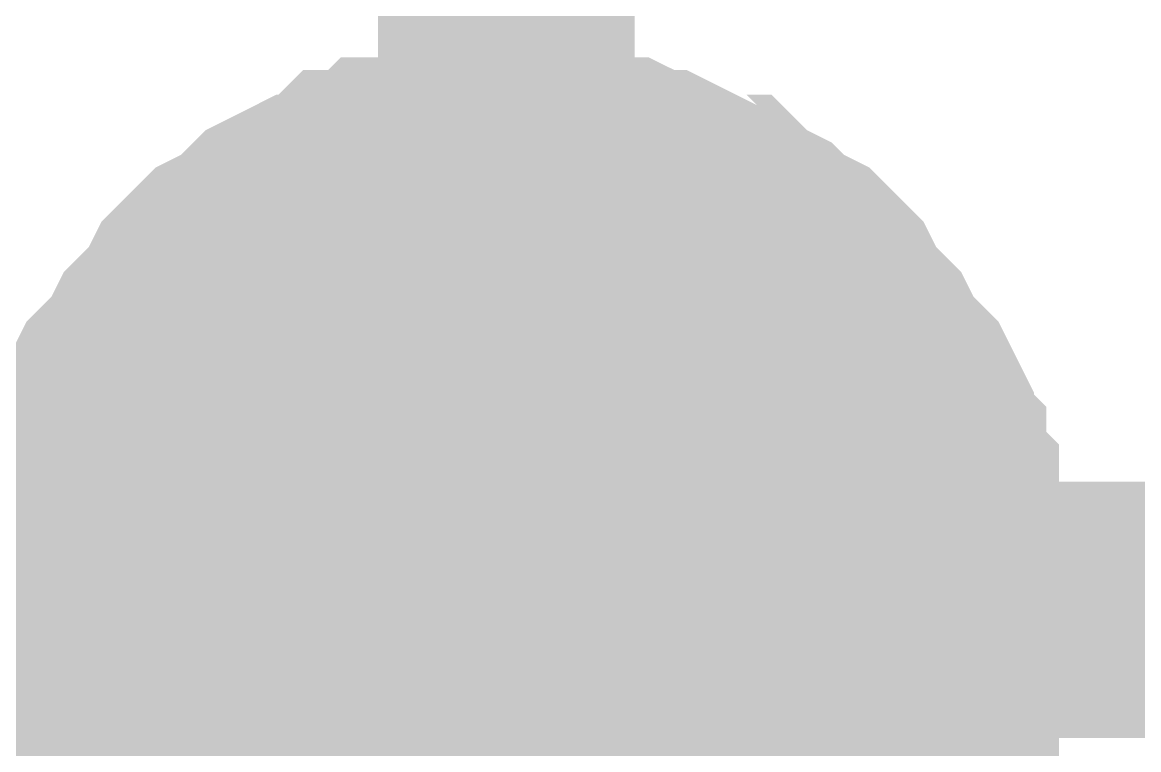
# Model space of a CAD drawing. Header units: inches. Extents: x 0 to 31.5, y 0 to 22.3.
# Drawn here: x 10.4789 to 10.5302, y 12.9933 to 13.0268 of the extents above; entities that cross this region are included whole.
import ezdxf

# ---------------------------------------------------------------- set-up
doc = ezdxf.new("R2010")
doc.units = ezdxf.units.IN
doc.header["$MEASUREMENT"] = 0
doc.layers.add('Sheet', color=255, linetype='Continuous')

msp = doc.modelspace()

# ---------------------------------------------------------------- linework, layer by layer
at = {"layer": 'Sheet'}
for points in [[(10.501148, 13.099642, 0.0118, 0.0118, 0), (10.501148, 12.999719, 0.0118, 0.0118, 0)], [(10.481627, 12.999719, 0.0118, 0.0118, 0), (10.481627, 13.000868, 0.0118, 0.0118, 0), (10.481627, 13.002016, 0.0118, 0.0118, 0), (10.481627, 13.002591, 0.0118, 0.0118, 0), (10.482201, 13.003739, 0.0118, 0.0118, 0), (10.482201, 13.004888, 0.0118, 0.0118, 0), (10.482776, 13.005462, 0.0118, 0.0118, 0), (10.482776, 13.006611, 0.0118, 0.0118, 0), (10.48335, 13.007185, 0.0118, 0.0118, 0), (10.48335, 13.008333, 0.0118, 0.0118, 0), (10.483924, 13.009482, 0.0118, 0.0118, 0), (10.484498, 13.010056, 0.0118, 0.0118, 0), (10.485072, 13.01063, 0.0118, 0.0118, 0), (10.485646, 13.011779, 0.0118, 0.0118, 0), (10.48622, 13.012353, 0.0118, 0.0118, 0), (10.486795, 13.012927, 0.0118, 0.0118, 0), (10.487369, 13.014076, 0.0118, 0.0118, 0), (10.487943, 13.01465, 0.0118, 0.0118, 0), (10.488517, 13.015225, 0.0118, 0.0118, 0), (10.489665, 13.015799, 0.0118, 0.0118, 0), (10.49024, 13.016373, 0.0118, 0.0118, 0), (10.490814, 13.016947, 0.0118, 0.0118, 0), (10.491962, 13.017522, 0.0118, 0.0118, 0), (10.492536, 13.017522, 0.0118, 0.0118, 0), (10.493684, 13.018096, 0.0118, 0.0118, 0), (10.494259, 13.01867, 0.0118, 0.0118, 0), (10.495407, 13.01867, 0.0118, 0.0118, 0), (10.495981, 13.019244, 0.0118, 0.0118, 0), (10.497129, 13.019244, 0.0118, 0.0118, 0), (10.498278, 13.019819, 0.0118, 0.0118, 0), (10.498852, 13.019819, 0.0118, 0.0118, 0), (10.5, 13.019819, 0.0118, 0.0118, 0), (10.501148, 13.019819, 0.0118, 0.0118, 0)], [(10.481627, 12.999719, 0.0118, 0.0118, 0), (10.481627, 13.000868, 0.0118, 0.0118, 0), (10.481627, 13.002016, 0.0118, 0.0118, 0), (10.481627, 13.002591, 0.0118, 0.0118, 0), (10.482201, 13.003739, 0.0118, 0.0118, 0), (10.482201, 13.004888, 0.0118, 0.0118, 0), (10.482776, 13.005462, 0.0118, 0.0118, 0), (10.482776, 13.006611, 0.0118, 0.0118, 0), (10.48335, 13.007185, 0.0118, 0.0118, 0), (10.48335, 13.008333, 0.0118, 0.0118, 0), (10.483924, 13.009482, 0.0118, 0.0118, 0), (10.484498, 13.010056, 0.0118, 0.0118, 0), (10.485072, 13.01063, 0.0118, 0.0118, 0), (10.485646, 13.011779, 0.0118, 0.0118, 0), (10.48622, 13.012353, 0.0118, 0.0118, 0), (10.486795, 13.012927, 0.0118, 0.0118, 0), (10.487369, 13.014076, 0.0118, 0.0118, 0), (10.487943, 13.01465, 0.0118, 0.0118, 0), (10.488517, 13.015225, 0.0118, 0.0118, 0), (10.489665, 13.015799, 0.0118, 0.0118, 0), (10.49024, 13.016373, 0.0118, 0.0118, 0), (10.490814, 13.016947, 0.0118, 0.0118, 0), (10.491962, 13.017522, 0.0118, 0.0118, 0), (10.492536, 13.017522, 0.0118, 0.0118, 0), (10.493684, 13.018096, 0.0118, 0.0118, 0), (10.494259, 13.01867, 0.0118, 0.0118, 0), (10.495407, 13.01867, 0.0118, 0.0118, 0), (10.495981, 13.019244, 0.0118, 0.0118, 0), (10.497129, 13.019244, 0.0118, 0.0118, 0), (10.498278, 13.019819, 0.0118, 0.0118, 0), (10.498852, 13.019819, 0.0118, 0.0118, 0), (10.5, 13.019819, 0.0118, 0.0118, 0), (10.501148, 13.019819, 0.0118, 0.0118, 0)], [(10.481627, 12.999719, 0.0118, 0.0118, 0), (10.481627, 13.000868, 0.0118, 0.0118, 0), (10.481627, 13.002016, 0.0118, 0.0118, 0), (10.481627, 13.002591, 0.0118, 0.0118, 0), (10.482201, 13.003739, 0.0118, 0.0118, 0), (10.482201, 13.004888, 0.0118, 0.0118, 0), (10.482776, 13.005462, 0.0118, 0.0118, 0), (10.482776, 13.006611, 0.0118, 0.0118, 0), (10.48335, 13.007185, 0.0118, 0.0118, 0), (10.48335, 13.008333, 0.0118, 0.0118, 0), (10.483924, 13.009482, 0.0118, 0.0118, 0), (10.484498, 13.010056, 0.0118, 0.0118, 0), (10.485072, 13.01063, 0.0118, 0.0118, 0), (10.485646, 13.011779, 0.0118, 0.0118, 0), (10.48622, 13.012353, 0.0118, 0.0118, 0), (10.486795, 13.012927, 0.0118, 0.0118, 0), (10.487369, 13.014076, 0.0118, 0.0118, 0), (10.487943, 13.01465, 0.0118, 0.0118, 0), (10.488517, 13.015225, 0.0118, 0.0118, 0), (10.489665, 13.015799, 0.0118, 0.0118, 0), (10.49024, 13.016373, 0.0118, 0.0118, 0), (10.490814, 13.016947, 0.0118, 0.0118, 0), (10.491962, 13.017522, 0.0118, 0.0118, 0), (10.492536, 13.017522, 0.0118, 0.0118, 0), (10.493684, 13.018096, 0.0118, 0.0118, 0), (10.494259, 13.01867, 0.0118, 0.0118, 0), (10.495407, 13.01867, 0.0118, 0.0118, 0), (10.495981, 13.019244, 0.0118, 0.0118, 0), (10.497129, 13.019244, 0.0118, 0.0118, 0), (10.498278, 13.019819, 0.0118, 0.0118, 0), (10.498852, 13.019819, 0.0118, 0.0118, 0), (10.5, 13.019819, 0.0118, 0.0118, 0), (10.501148, 13.019819, 0.0118, 0.0118, 0)], [(10.481627, 12.999719, 0.0118, 0.0118, 0), (10.481627, 13.000868, 0.0118, 0.0118, 0), (10.481627, 13.002016, 0.0118, 0.0118, 0), (10.481627, 13.002591, 0.0118, 0.0118, 0), (10.482201, 13.003739, 0.0118, 0.0118, 0), (10.482201, 13.004888, 0.0118, 0.0118, 0), (10.482776, 13.005462, 0.0118, 0.0118, 0), (10.482776, 13.006611, 0.0118, 0.0118, 0), (10.48335, 13.007185, 0.0118, 0.0118, 0), (10.48335, 13.008333, 0.0118, 0.0118, 0), (10.483924, 13.009482, 0.0118, 0.0118, 0), (10.484498, 13.010056, 0.0118, 0.0118, 0), (10.485072, 13.01063, 0.0118, 0.0118, 0), (10.485646, 13.011779, 0.0118, 0.0118, 0), (10.48622, 13.012353, 0.0118, 0.0118, 0), (10.486795, 13.012927, 0.0118, 0.0118, 0), (10.487369, 13.014076, 0.0118, 0.0118, 0), (10.487943, 13.01465, 0.0118, 0.0118, 0), (10.488517, 13.015225, 0.0118, 0.0118, 0), (10.489665, 13.015799, 0.0118, 0.0118, 0), (10.49024, 13.016373, 0.0118, 0.0118, 0), (10.490814, 13.016947, 0.0118, 0.0118, 0), (10.491962, 13.017522, 0.0118, 0.0118, 0), (10.492536, 13.017522, 0.0118, 0.0118, 0), (10.493684, 13.018096, 0.0118, 0.0118, 0), (10.494259, 13.01867, 0.0118, 0.0118, 0), (10.495407, 13.01867, 0.0118, 0.0118, 0), (10.495981, 13.019244, 0.0118, 0.0118, 0), (10.497129, 13.019244, 0.0118, 0.0118, 0), (10.498278, 13.019819, 0.0118, 0.0118, 0), (10.498852, 13.019819, 0.0118, 0.0118, 0), (10.5, 13.019819, 0.0118, 0.0118, 0), (10.501148, 13.019819, 0.0118, 0.0118, 0)], [(10.501148, 13.019819, 0.0118, 0.0118, 0), (10.501148, 13.019819, 0.0118, 0.0118, 0)], [(10.501148, 13.019819, 0.0118, 0.0118, 0), (10.502297, 13.019819, 0.0118, 0.0118, 0), (10.503445, 13.019819, 0.0118, 0.0118, 0), (10.504019, 13.019819, 0.0118, 0.0118, 0), (10.505167, 13.019244, 0.0118, 0.0118, 0), (10.506316, 13.019244, 0.0118, 0.0118, 0), (10.507464, 13.01867, 0.0118, 0.0118, 0), (10.508038, 13.01867, 0.0118, 0.0118, 0), (10.509186, 13.018096, 0.0118, 0.0118, 0), (10.50976, 13.017522, 0.0118, 0.0118, 0), (10.510909, 13.017522, 0.0118, 0.0118, 0), (10.511483, 13.016947, 0.0118, 0.0118, 0), (10.512631, 13.016373, 0.0118, 0.0118, 0), (10.513205, 13.015799, 0.0118, 0.0118, 0), (10.514354, 13.015225, 0.0118, 0.0118, 0), (10.514928, 13.01465, 0.0118, 0.0118, 0), (10.515502, 13.014076, 0.0118, 0.0118, 0), (10.516076, 13.012927, 0.0118, 0.0118, 0), (10.51665, 13.012353, 0.0118, 0.0118, 0), (10.517224, 13.011779, 0.0118, 0.0118, 0), (10.517799, 13.01063, 0.0118, 0.0118, 0), (10.518373, 13.010056, 0.0118, 0.0118, 0), (10.518947, 13.009482, 0.0118, 0.0118, 0), (10.519521, 13.008333, 0.0118, 0.0118, 0), (10.519521, 13.007185, 0.0118, 0.0118, 0), (10.520095, 13.006611, 0.0118, 0.0118, 0), (10.520095, 13.005462, 0.0118, 0.0118, 0), (10.520669, 13.004888, 0.0118, 0.0118, 0), (10.520669, 13.003739, 0.0118, 0.0118, 0), (10.521243, 13.002591, 0.0118, 0.0118, 0), (10.521243, 13.002016, 0.0118, 0.0118, 0), (10.521243, 13.000868, 0.0118, 0.0118, 0), (10.521243, 12.999719, 0.0118, 0.0118, 0)], [(10.501148, 13.019819, 0.0118, 0.0118, 0), (10.501148, 13.019819, 0.0118, 0.0118, 0)], [(10.501148, 13.019819, 0.0118, 0.0118, 0), (10.502297, 13.019819, 0.0118, 0.0118, 0), (10.503445, 13.019819, 0.0118, 0.0118, 0), (10.504019, 13.019819, 0.0118, 0.0118, 0), (10.505167, 13.019244, 0.0118, 0.0118, 0), (10.506316, 13.019244, 0.0118, 0.0118, 0), (10.507464, 13.01867, 0.0118, 0.0118, 0), (10.508038, 13.01867, 0.0118, 0.0118, 0), (10.509186, 13.018096, 0.0118, 0.0118, 0), (10.50976, 13.017522, 0.0118, 0.0118, 0), (10.510909, 13.017522, 0.0118, 0.0118, 0), (10.511483, 13.016947, 0.0118, 0.0118, 0), (10.512631, 13.016373, 0.0118, 0.0118, 0), (10.513205, 13.015799, 0.0118, 0.0118, 0), (10.514354, 13.015225, 0.0118, 0.0118, 0), (10.514928, 13.01465, 0.0118, 0.0118, 0), (10.515502, 13.014076, 0.0118, 0.0118, 0), (10.516076, 13.012927, 0.0118, 0.0118, 0), (10.51665, 13.012353, 0.0118, 0.0118, 0), (10.517224, 13.011779, 0.0118, 0.0118, 0), (10.517799, 13.01063, 0.0118, 0.0118, 0), (10.518373, 13.010056, 0.0118, 0.0118, 0), (10.518947, 13.009482, 0.0118, 0.0118, 0), (10.519521, 13.008333, 0.0118, 0.0118, 0), (10.519521, 13.007185, 0.0118, 0.0118, 0), (10.520095, 13.006611, 0.0118, 0.0118, 0), (10.520095, 13.005462, 0.0118, 0.0118, 0), (10.520669, 13.004888, 0.0118, 0.0118, 0), (10.520669, 13.003739, 0.0118, 0.0118, 0), (10.521243, 13.002591, 0.0118, 0.0118, 0), (10.521243, 13.002016, 0.0118, 0.0118, 0), (10.521243, 13.000868, 0.0118, 0.0118, 0), (10.521243, 12.999719, 0.0118, 0.0118, 0)], [(10.501148, 13.019819, 0.0118, 0.0118, 0), (10.501148, 13.019819, 0.0118, 0.0118, 0)], [(10.501148, 13.019819, 0.0118, 0.0118, 0), (10.502297, 13.019819, 0.0118, 0.0118, 0), (10.503445, 13.019819, 0.0118, 0.0118, 0), (10.504019, 13.019819, 0.0118, 0.0118, 0), (10.505167, 13.019244, 0.0118, 0.0118, 0), (10.506316, 13.019244, 0.0118, 0.0118, 0), (10.507464, 13.01867, 0.0118, 0.0118, 0), (10.508038, 13.01867, 0.0118, 0.0118, 0), (10.509186, 13.018096, 0.0118, 0.0118, 0), (10.50976, 13.017522, 0.0118, 0.0118, 0), (10.510909, 13.017522, 0.0118, 0.0118, 0), (10.511483, 13.016947, 0.0118, 0.0118, 0), (10.512631, 13.016373, 0.0118, 0.0118, 0), (10.513205, 13.015799, 0.0118, 0.0118, 0), (10.514354, 13.015225, 0.0118, 0.0118, 0), (10.514928, 13.01465, 0.0118, 0.0118, 0), (10.515502, 13.014076, 0.0118, 0.0118, 0), (10.516076, 13.012927, 0.0118, 0.0118, 0), (10.51665, 13.012353, 0.0118, 0.0118, 0), (10.517224, 13.011779, 0.0118, 0.0118, 0), (10.517799, 13.01063, 0.0118, 0.0118, 0), (10.518373, 13.010056, 0.0118, 0.0118, 0), (10.518947, 13.009482, 0.0118, 0.0118, 0), (10.519521, 13.008333, 0.0118, 0.0118, 0), (10.519521, 13.007185, 0.0118, 0.0118, 0), (10.520095, 13.006611, 0.0118, 0.0118, 0), (10.520095, 13.005462, 0.0118, 0.0118, 0), (10.520669, 13.004888, 0.0118, 0.0118, 0), (10.520669, 13.003739, 0.0118, 0.0118, 0), (10.521243, 13.002591, 0.0118, 0.0118, 0), (10.521243, 13.002016, 0.0118, 0.0118, 0), (10.521243, 13.000868, 0.0118, 0.0118, 0), (10.521243, 12.999719, 0.0118, 0.0118, 0)], [(10.501148, 13.019819, 0.0118, 0.0118, 0), (10.501148, 13.019819, 0.0118, 0.0118, 0)], [(10.501148, 13.019819, 0.0118, 0.0118, 0), (10.502297, 13.019819, 0.0118, 0.0118, 0), (10.503445, 13.019819, 0.0118, 0.0118, 0), (10.504019, 13.019819, 0.0118, 0.0118, 0), (10.505167, 13.019244, 0.0118, 0.0118, 0), (10.506316, 13.019244, 0.0118, 0.0118, 0), (10.507464, 13.01867, 0.0118, 0.0118, 0), (10.508038, 13.01867, 0.0118, 0.0118, 0), (10.509186, 13.018096, 0.0118, 0.0118, 0), (10.50976, 13.017522, 0.0118, 0.0118, 0), (10.510909, 13.017522, 0.0118, 0.0118, 0), (10.511483, 13.016947, 0.0118, 0.0118, 0), (10.512631, 13.016373, 0.0118, 0.0118, 0), (10.513205, 13.015799, 0.0118, 0.0118, 0), (10.514354, 13.015225, 0.0118, 0.0118, 0), (10.514928, 13.01465, 0.0118, 0.0118, 0), (10.515502, 13.014076, 0.0118, 0.0118, 0), (10.516076, 13.012927, 0.0118, 0.0118, 0), (10.51665, 13.012353, 0.0118, 0.0118, 0), (10.517224, 13.011779, 0.0118, 0.0118, 0), (10.517799, 13.01063, 0.0118, 0.0118, 0), (10.518373, 13.010056, 0.0118, 0.0118, 0), (10.518947, 13.009482, 0.0118, 0.0118, 0), (10.519521, 13.008333, 0.0118, 0.0118, 0), (10.519521, 13.007185, 0.0118, 0.0118, 0), (10.520095, 13.006611, 0.0118, 0.0118, 0), (10.520095, 13.005462, 0.0118, 0.0118, 0), (10.520669, 13.004888, 0.0118, 0.0118, 0), (10.520669, 13.003739, 0.0118, 0.0118, 0), (10.521243, 13.002591, 0.0118, 0.0118, 0), (10.521243, 13.002016, 0.0118, 0.0118, 0), (10.521243, 13.000868, 0.0118, 0.0118, 0), (10.521243, 12.999719, 0.0118, 0.0118, 0)], [(10.481627, 12.999719, 0.0039, 0.0039, 0), (10.481627, 13.000868, 0.0039, 0.0039, 0), (10.481627, 13.002016, 0.0039, 0.0039, 0), (10.481627, 13.002591, 0.0039, 0.0039, 0), (10.482201, 13.003739, 0.0039, 0.0039, 0), (10.482201, 13.004888, 0.0039, 0.0039, 0), (10.482776, 13.005462, 0.0039, 0.0039, 0), (10.482776, 13.006611, 0.0039, 0.0039, 0), (10.48335, 13.007185, 0.0039, 0.0039, 0), (10.48335, 13.008333, 0.0039, 0.0039, 0), (10.483924, 13.009482, 0.0039, 0.0039, 0), (10.484498, 13.010056, 0.0039, 0.0039, 0), (10.485072, 13.01063, 0.0039, 0.0039, 0), (10.485646, 13.011779, 0.0039, 0.0039, 0), (10.48622, 13.012353, 0.0039, 0.0039, 0), (10.486795, 13.012927, 0.0039, 0.0039, 0), (10.487369, 13.014076, 0.0039, 0.0039, 0), (10.487943, 13.01465, 0.0039, 0.0039, 0), (10.488517, 13.015225, 0.0039, 0.0039, 0), (10.489665, 13.015799, 0.0039, 0.0039, 0), (10.49024, 13.016373, 0.0039, 0.0039, 0), (10.490814, 13.016947, 0.0039, 0.0039, 0), (10.491962, 13.017522, 0.0039, 0.0039, 0), (10.492536, 13.017522, 0.0039, 0.0039, 0), (10.493684, 13.018096, 0.0039, 0.0039, 0), (10.494259, 13.01867, 0.0039, 0.0039, 0), (10.495407, 13.01867, 0.0039, 0.0039, 0), (10.495981, 13.019244, 0.0039, 0.0039, 0), (10.497129, 13.019244, 0.0039, 0.0039, 0), (10.498278, 13.019819, 0.0039, 0.0039, 0), (10.498852, 13.019819, 0.0039, 0.0039, 0), (10.5, 13.019819, 0.0039, 0.0039, 0), (10.501148, 13.019819, 0.0039, 0.0039, 0)], [(10.481627, 12.999719, 0.0039, 0.0039, 0), (10.481627, 13.000868, 0.0039, 0.0039, 0), (10.481627, 13.002016, 0.0039, 0.0039, 0), (10.481627, 13.002591, 0.0039, 0.0039, 0), (10.482201, 13.003739, 0.0039, 0.0039, 0), (10.482201, 13.004888, 0.0039, 0.0039, 0), (10.482776, 13.005462, 0.0039, 0.0039, 0), (10.482776, 13.006611, 0.0039, 0.0039, 0), (10.48335, 13.007185, 0.0039, 0.0039, 0), (10.48335, 13.008333, 0.0039, 0.0039, 0), (10.483924, 13.009482, 0.0039, 0.0039, 0), (10.484498, 13.010056, 0.0039, 0.0039, 0), (10.485072, 13.01063, 0.0039, 0.0039, 0), (10.485646, 13.011779, 0.0039, 0.0039, 0), (10.48622, 13.012353, 0.0039, 0.0039, 0), (10.486795, 13.012927, 0.0039, 0.0039, 0), (10.487369, 13.014076, 0.0039, 0.0039, 0), (10.487943, 13.01465, 0.0039, 0.0039, 0), (10.488517, 13.015225, 0.0039, 0.0039, 0), (10.489665, 13.015799, 0.0039, 0.0039, 0), (10.49024, 13.016373, 0.0039, 0.0039, 0), (10.490814, 13.016947, 0.0039, 0.0039, 0), (10.491962, 13.017522, 0.0039, 0.0039, 0), (10.492536, 13.017522, 0.0039, 0.0039, 0), (10.493684, 13.018096, 0.0039, 0.0039, 0), (10.494259, 13.01867, 0.0039, 0.0039, 0), (10.495407, 13.01867, 0.0039, 0.0039, 0), (10.495981, 13.019244, 0.0039, 0.0039, 0), (10.497129, 13.019244, 0.0039, 0.0039, 0), (10.498278, 13.019819, 0.0039, 0.0039, 0), (10.498852, 13.019819, 0.0039, 0.0039, 0), (10.5, 13.019819, 0.0039, 0.0039, 0), (10.501148, 13.019819, 0.0039, 0.0039, 0)], [(10.481627, 12.999719, 0.0039, 0.0039, 0), (10.481627, 13.000868, 0.0039, 0.0039, 0), (10.481627, 13.002016, 0.0039, 0.0039, 0), (10.481627, 13.002591, 0.0039, 0.0039, 0), (10.482201, 13.003739, 0.0039, 0.0039, 0), (10.482201, 13.004888, 0.0039, 0.0039, 0), (10.482776, 13.005462, 0.0039, 0.0039, 0), (10.482776, 13.006611, 0.0039, 0.0039, 0), (10.48335, 13.007185, 0.0039, 0.0039, 0), (10.48335, 13.008333, 0.0039, 0.0039, 0), (10.483924, 13.009482, 0.0039, 0.0039, 0), (10.484498, 13.010056, 0.0039, 0.0039, 0), (10.485072, 13.01063, 0.0039, 0.0039, 0), (10.485646, 13.011779, 0.0039, 0.0039, 0), (10.48622, 13.012353, 0.0039, 0.0039, 0), (10.486795, 13.012927, 0.0039, 0.0039, 0), (10.487369, 13.014076, 0.0039, 0.0039, 0), (10.487943, 13.01465, 0.0039, 0.0039, 0), (10.488517, 13.015225, 0.0039, 0.0039, 0), (10.489665, 13.015799, 0.0039, 0.0039, 0), (10.49024, 13.016373, 0.0039, 0.0039, 0), (10.490814, 13.016947, 0.0039, 0.0039, 0), (10.491962, 13.017522, 0.0039, 0.0039, 0), (10.492536, 13.017522, 0.0039, 0.0039, 0), (10.493684, 13.018096, 0.0039, 0.0039, 0), (10.494259, 13.01867, 0.0039, 0.0039, 0), (10.495407, 13.01867, 0.0039, 0.0039, 0), (10.495981, 13.019244, 0.0039, 0.0039, 0), (10.497129, 13.019244, 0.0039, 0.0039, 0), (10.498278, 13.019819, 0.0039, 0.0039, 0), (10.498852, 13.019819, 0.0039, 0.0039, 0), (10.5, 13.019819, 0.0039, 0.0039, 0), (10.501148, 13.019819, 0.0039, 0.0039, 0)], [(10.481627, 12.999719, 0.0039, 0.0039, 0), (10.481627, 13.000868, 0.0039, 0.0039, 0), (10.481627, 13.002016, 0.0039, 0.0039, 0), (10.481627, 13.002591, 0.0039, 0.0039, 0), (10.482201, 13.003739, 0.0039, 0.0039, 0), (10.482201, 13.004888, 0.0039, 0.0039, 0), (10.482776, 13.005462, 0.0039, 0.0039, 0), (10.482776, 13.006611, 0.0039, 0.0039, 0), (10.48335, 13.007185, 0.0039, 0.0039, 0), (10.48335, 13.008333, 0.0039, 0.0039, 0), (10.483924, 13.009482, 0.0039, 0.0039, 0), (10.484498, 13.010056, 0.0039, 0.0039, 0), (10.485072, 13.01063, 0.0039, 0.0039, 0), (10.485646, 13.011779, 0.0039, 0.0039, 0), (10.48622, 13.012353, 0.0039, 0.0039, 0), (10.486795, 13.012927, 0.0039, 0.0039, 0), (10.487369, 13.014076, 0.0039, 0.0039, 0), (10.487943, 13.01465, 0.0039, 0.0039, 0), (10.488517, 13.015225, 0.0039, 0.0039, 0), (10.489665, 13.015799, 0.0039, 0.0039, 0), (10.49024, 13.016373, 0.0039, 0.0039, 0), (10.490814, 13.016947, 0.0039, 0.0039, 0), (10.491962, 13.017522, 0.0039, 0.0039, 0), (10.492536, 13.017522, 0.0039, 0.0039, 0), (10.493684, 13.018096, 0.0039, 0.0039, 0), (10.494259, 13.01867, 0.0039, 0.0039, 0), (10.495407, 13.01867, 0.0039, 0.0039, 0), (10.495981, 13.019244, 0.0039, 0.0039, 0), (10.497129, 13.019244, 0.0039, 0.0039, 0), (10.498278, 13.019819, 0.0039, 0.0039, 0), (10.498852, 13.019819, 0.0039, 0.0039, 0), (10.5, 13.019819, 0.0039, 0.0039, 0), (10.501148, 13.019819, 0.0039, 0.0039, 0)], [(10.501148, 13.019819, 0.0039, 0.0039, 0), (10.501148, 13.019819, 0.0039, 0.0039, 0)], [(10.501148, 13.019819, 0.0039, 0.0039, 0), (10.502297, 13.019819, 0.0039, 0.0039, 0), (10.503445, 13.019819, 0.0039, 0.0039, 0), (10.504019, 13.019819, 0.0039, 0.0039, 0), (10.505167, 13.019244, 0.0039, 0.0039, 0), (10.506316, 13.019244, 0.0039, 0.0039, 0), (10.507464, 13.01867, 0.0039, 0.0039, 0), (10.508038, 13.01867, 0.0039, 0.0039, 0), (10.509186, 13.018096, 0.0039, 0.0039, 0), (10.50976, 13.017522, 0.0039, 0.0039, 0), (10.510909, 13.017522, 0.0039, 0.0039, 0), (10.511483, 13.016947, 0.0039, 0.0039, 0), (10.512631, 13.016373, 0.0039, 0.0039, 0), (10.513205, 13.015799, 0.0039, 0.0039, 0), (10.514354, 13.015225, 0.0039, 0.0039, 0), (10.514928, 13.01465, 0.0039, 0.0039, 0), (10.515502, 13.014076, 0.0039, 0.0039, 0), (10.516076, 13.012927, 0.0039, 0.0039, 0), (10.51665, 13.012353, 0.0039, 0.0039, 0), (10.517224, 13.011779, 0.0039, 0.0039, 0), (10.517799, 13.01063, 0.0039, 0.0039, 0), (10.518373, 13.010056, 0.0039, 0.0039, 0), (10.518947, 13.009482, 0.0039, 0.0039, 0), (10.519521, 13.008333, 0.0039, 0.0039, 0), (10.519521, 13.007185, 0.0039, 0.0039, 0), (10.520095, 13.006611, 0.0039, 0.0039, 0), (10.520095, 13.005462, 0.0039, 0.0039, 0), (10.520669, 13.004888, 0.0039, 0.0039, 0), (10.520669, 13.003739, 0.0039, 0.0039, 0), (10.521243, 13.002591, 0.0039, 0.0039, 0), (10.521243, 13.002016, 0.0039, 0.0039, 0), (10.521243, 13.000868, 0.0039, 0.0039, 0), (10.521243, 12.999719, 0.0039, 0.0039, 0)], [(10.501148, 13.019819, 0.0039, 0.0039, 0), (10.501148, 13.019819, 0.0039, 0.0039, 0)], [(10.501148, 13.019819, 0.0039, 0.0039, 0), (10.502297, 13.019819, 0.0039, 0.0039, 0), (10.503445, 13.019819, 0.0039, 0.0039, 0), (10.504019, 13.019819, 0.0039, 0.0039, 0), (10.505167, 13.019244, 0.0039, 0.0039, 0), (10.506316, 13.019244, 0.0039, 0.0039, 0), (10.507464, 13.01867, 0.0039, 0.0039, 0), (10.508038, 13.01867, 0.0039, 0.0039, 0), (10.509186, 13.018096, 0.0039, 0.0039, 0), (10.50976, 13.017522, 0.0039, 0.0039, 0), (10.510909, 13.017522, 0.0039, 0.0039, 0), (10.511483, 13.016947, 0.0039, 0.0039, 0), (10.512631, 13.016373, 0.0039, 0.0039, 0), (10.513205, 13.015799, 0.0039, 0.0039, 0), (10.514354, 13.015225, 0.0039, 0.0039, 0), (10.514928, 13.01465, 0.0039, 0.0039, 0), (10.515502, 13.014076, 0.0039, 0.0039, 0), (10.516076, 13.012927, 0.0039, 0.0039, 0), (10.51665, 13.012353, 0.0039, 0.0039, 0), (10.517224, 13.011779, 0.0039, 0.0039, 0), (10.517799, 13.01063, 0.0039, 0.0039, 0), (10.518373, 13.010056, 0.0039, 0.0039, 0), (10.518947, 13.009482, 0.0039, 0.0039, 0), (10.519521, 13.008333, 0.0039, 0.0039, 0), (10.519521, 13.007185, 0.0039, 0.0039, 0), (10.520095, 13.006611, 0.0039, 0.0039, 0), (10.520095, 13.005462, 0.0039, 0.0039, 0), (10.520669, 13.004888, 0.0039, 0.0039, 0), (10.520669, 13.003739, 0.0039, 0.0039, 0), (10.521243, 13.002591, 0.0039, 0.0039, 0), (10.521243, 13.002016, 0.0039, 0.0039, 0), (10.521243, 13.000868, 0.0039, 0.0039, 0), (10.521243, 12.999719, 0.0039, 0.0039, 0)], [(10.501148, 13.019819, 0.0039, 0.0039, 0), (10.501148, 13.019819, 0.0039, 0.0039, 0)], [(10.501148, 13.019819, 0.0039, 0.0039, 0), (10.502297, 13.019819, 0.0039, 0.0039, 0), (10.503445, 13.019819, 0.0039, 0.0039, 0), (10.504019, 13.019819, 0.0039, 0.0039, 0), (10.505167, 13.019244, 0.0039, 0.0039, 0), (10.506316, 13.019244, 0.0039, 0.0039, 0), (10.507464, 13.01867, 0.0039, 0.0039, 0), (10.508038, 13.01867, 0.0039, 0.0039, 0), (10.509186, 13.018096, 0.0039, 0.0039, 0), (10.50976, 13.017522, 0.0039, 0.0039, 0), (10.510909, 13.017522, 0.0039, 0.0039, 0), (10.511483, 13.016947, 0.0039, 0.0039, 0), (10.512631, 13.016373, 0.0039, 0.0039, 0), (10.513205, 13.015799, 0.0039, 0.0039, 0), (10.514354, 13.015225, 0.0039, 0.0039, 0), (10.514928, 13.01465, 0.0039, 0.0039, 0), (10.515502, 13.014076, 0.0039, 0.0039, 0), (10.516076, 13.012927, 0.0039, 0.0039, 0), (10.51665, 13.012353, 0.0039, 0.0039, 0), (10.517224, 13.011779, 0.0039, 0.0039, 0), (10.517799, 13.01063, 0.0039, 0.0039, 0), (10.518373, 13.010056, 0.0039, 0.0039, 0), (10.518947, 13.009482, 0.0039, 0.0039, 0), (10.519521, 13.008333, 0.0039, 0.0039, 0), (10.519521, 13.007185, 0.0039, 0.0039, 0), (10.520095, 13.006611, 0.0039, 0.0039, 0), (10.520095, 13.005462, 0.0039, 0.0039, 0), (10.520669, 13.004888, 0.0039, 0.0039, 0), (10.520669, 13.003739, 0.0039, 0.0039, 0), (10.521243, 13.002591, 0.0039, 0.0039, 0), (10.521243, 13.002016, 0.0039, 0.0039, 0), (10.521243, 13.000868, 0.0039, 0.0039, 0), (10.521243, 12.999719, 0.0039, 0.0039, 0)], [(10.501148, 13.019819, 0.0039, 0.0039, 0), (10.501148, 13.019819, 0.0039, 0.0039, 0)], [(10.501148, 13.019819, 0.0039, 0.0039, 0), (10.502297, 13.019819, 0.0039, 0.0039, 0), (10.503445, 13.019819, 0.0039, 0.0039, 0), (10.504019, 13.019819, 0.0039, 0.0039, 0), (10.505167, 13.019244, 0.0039, 0.0039, 0), (10.506316, 13.019244, 0.0039, 0.0039, 0), (10.507464, 13.01867, 0.0039, 0.0039, 0), (10.508038, 13.01867, 0.0039, 0.0039, 0), (10.509186, 13.018096, 0.0039, 0.0039, 0), (10.50976, 13.017522, 0.0039, 0.0039, 0), (10.510909, 13.017522, 0.0039, 0.0039, 0), (10.511483, 13.016947, 0.0039, 0.0039, 0), (10.512631, 13.016373, 0.0039, 0.0039, 0), (10.513205, 13.015799, 0.0039, 0.0039, 0), (10.514354, 13.015225, 0.0039, 0.0039, 0), (10.514928, 13.01465, 0.0039, 0.0039, 0), (10.515502, 13.014076, 0.0039, 0.0039, 0), (10.516076, 13.012927, 0.0039, 0.0039, 0), (10.51665, 13.012353, 0.0039, 0.0039, 0), (10.517224, 13.011779, 0.0039, 0.0039, 0), (10.517799, 13.01063, 0.0039, 0.0039, 0), (10.518373, 13.010056, 0.0039, 0.0039, 0), (10.518947, 13.009482, 0.0039, 0.0039, 0), (10.519521, 13.008333, 0.0039, 0.0039, 0), (10.519521, 13.007185, 0.0039, 0.0039, 0), (10.520095, 13.006611, 0.0039, 0.0039, 0), (10.520095, 13.005462, 0.0039, 0.0039, 0), (10.520669, 13.004888, 0.0039, 0.0039, 0), (10.520669, 13.003739, 0.0039, 0.0039, 0), (10.521243, 13.002591, 0.0039, 0.0039, 0), (10.521243, 13.002016, 0.0039, 0.0039, 0), (10.521243, 13.000868, 0.0039, 0.0039, 0), (10.521243, 12.999719, 0.0039, 0.0039, 0)], [(9.301755, 12.999719, 0.0118, 0.0118, 0), (9.60146, 12.999719, 0.0118, 0.0118, 0), (10.301345, 12.999719, 0.0118, 0.0118, 0), (10.501148, 12.999719, 0.0118, 0.0118, 0), (11.201033, 12.999719, 0.0118, 0.0118, 0)], [(10.48622, 12.987085, 0.0118, 0.0118, 0), (10.485646, 12.98766, 0.0118, 0.0118, 0), (10.485072, 12.988808, 0.0118, 0.0118, 0), (10.484498, 12.989382, 0.0118, 0.0118, 0), (10.483924, 12.989957, 0.0118, 0.0118, 0), (10.48335, 12.991105, 0.0118, 0.0118, 0), (10.48335, 12.992254, 0.0118, 0.0118, 0), (10.482776, 12.992828, 0.0118, 0.0118, 0), (10.482776, 12.993977, 0.0118, 0.0118, 0), (10.482201, 12.994551, 0.0118, 0.0118, 0), (10.482201, 12.995699, 0.0118, 0.0118, 0), (10.481627, 12.996848, 0.0118, 0.0118, 0), (10.481627, 12.997422, 0.0118, 0.0118, 0), (10.481627, 12.998571, 0.0118, 0.0118, 0), (10.481627, 12.999719, 0.0118, 0.0118, 0)], [(10.481627, 12.999719, 0.0118, 0.0118, 0), (10.481627, 12.999719, 0.0118, 0.0118, 0)], [(10.48622, 12.987085, 0.0118, 0.0118, 0), (10.485646, 12.98766, 0.0118, 0.0118, 0), (10.485072, 12.988808, 0.0118, 0.0118, 0), (10.484498, 12.989382, 0.0118, 0.0118, 0), (10.483924, 12.989957, 0.0118, 0.0118, 0), (10.48335, 12.991105, 0.0118, 0.0118, 0), (10.48335, 12.992254, 0.0118, 0.0118, 0), (10.482776, 12.992828, 0.0118, 0.0118, 0), (10.482776, 12.993977, 0.0118, 0.0118, 0), (10.482201, 12.994551, 0.0118, 0.0118, 0), (10.482201, 12.995699, 0.0118, 0.0118, 0), (10.481627, 12.996848, 0.0118, 0.0118, 0), (10.481627, 12.997422, 0.0118, 0.0118, 0), (10.481627, 12.998571, 0.0118, 0.0118, 0), (10.481627, 12.999719, 0.0118, 0.0118, 0)], [(10.481627, 12.999719, 0.0118, 0.0118, 0), (10.481627, 12.999719, 0.0118, 0.0118, 0)], [(10.48622, 12.987085, 0.0118, 0.0118, 0), (10.485646, 12.98766, 0.0118, 0.0118, 0), (10.485072, 12.988808, 0.0118, 0.0118, 0), (10.484498, 12.989382, 0.0118, 0.0118, 0), (10.483924, 12.989957, 0.0118, 0.0118, 0), (10.48335, 12.991105, 0.0118, 0.0118, 0), (10.48335, 12.992254, 0.0118, 0.0118, 0), (10.482776, 12.992828, 0.0118, 0.0118, 0), (10.482776, 12.993977, 0.0118, 0.0118, 0), (10.482201, 12.994551, 0.0118, 0.0118, 0), (10.482201, 12.995699, 0.0118, 0.0118, 0), (10.481627, 12.996848, 0.0118, 0.0118, 0), (10.481627, 12.997422, 0.0118, 0.0118, 0), (10.481627, 12.998571, 0.0118, 0.0118, 0), (10.481627, 12.999719, 0.0118, 0.0118, 0)], [(10.481627, 12.999719, 0.0118, 0.0118, 0), (10.481627, 12.999719, 0.0118, 0.0118, 0)], [(10.48622, 12.987085, 0.0118, 0.0118, 0), (10.485646, 12.98766, 0.0118, 0.0118, 0), (10.485072, 12.988808, 0.0118, 0.0118, 0), (10.484498, 12.989382, 0.0118, 0.0118, 0), (10.483924, 12.989957, 0.0118, 0.0118, 0), (10.48335, 12.991105, 0.0118, 0.0118, 0), (10.48335, 12.992254, 0.0118, 0.0118, 0), (10.482776, 12.992828, 0.0118, 0.0118, 0), (10.482776, 12.993977, 0.0118, 0.0118, 0), (10.482201, 12.994551, 0.0118, 0.0118, 0), (10.482201, 12.995699, 0.0118, 0.0118, 0), (10.481627, 12.996848, 0.0118, 0.0118, 0), (10.481627, 12.997422, 0.0118, 0.0118, 0), (10.481627, 12.998571, 0.0118, 0.0118, 0), (10.481627, 12.999719, 0.0118, 0.0118, 0)], [(10.481627, 12.999719, 0.0118, 0.0118, 0), (10.481627, 12.999719, 0.0118, 0.0118, 0)], [(10.521243, 12.999719, 0.0118, 0.0118, 0), (10.521243, 12.998571, 0.0118, 0.0118, 0), (10.521243, 12.997422, 0.0118, 0.0118, 0), (10.521243, 12.996848, 0.0118, 0.0118, 0), (10.520669, 12.995699, 0.0118, 0.0118, 0), (10.520669, 12.994551, 0.0118, 0.0118, 0), (10.520095, 12.993977, 0.0118, 0.0118, 0), (10.520095, 12.992828, 0.0118, 0.0118, 0), (10.519521, 12.992254, 0.0118, 0.0118, 0), (10.519521, 12.991105, 0.0118, 0.0118, 0), (10.518947, 12.989957, 0.0118, 0.0118, 0), (10.518373, 12.989382, 0.0118, 0.0118, 0), (10.517799, 12.988808, 0.0118, 0.0118, 0), (10.517224, 12.98766, 0.0118, 0.0118, 0), (10.51665, 12.987085, 0.0118, 0.0118, 0)], [(10.521243, 12.999719, 0.0118, 0.0118, 0), (10.521243, 12.998571, 0.0118, 0.0118, 0), (10.521243, 12.997422, 0.0118, 0.0118, 0), (10.521243, 12.996848, 0.0118, 0.0118, 0), (10.520669, 12.995699, 0.0118, 0.0118, 0), (10.520669, 12.994551, 0.0118, 0.0118, 0), (10.520095, 12.993977, 0.0118, 0.0118, 0), (10.520095, 12.992828, 0.0118, 0.0118, 0), (10.519521, 12.992254, 0.0118, 0.0118, 0), (10.519521, 12.991105, 0.0118, 0.0118, 0), (10.518947, 12.989957, 0.0118, 0.0118, 0), (10.518373, 12.989382, 0.0118, 0.0118, 0), (10.517799, 12.988808, 0.0118, 0.0118, 0), (10.517224, 12.98766, 0.0118, 0.0118, 0), (10.51665, 12.987085, 0.0118, 0.0118, 0)], [(10.521243, 12.999719, 0.0118, 0.0118, 0), (10.521243, 12.998571, 0.0118, 0.0118, 0), (10.521243, 12.997422, 0.0118, 0.0118, 0), (10.521243, 12.996848, 0.0118, 0.0118, 0), (10.520669, 12.995699, 0.0118, 0.0118, 0), (10.520669, 12.994551, 0.0118, 0.0118, 0), (10.520095, 12.993977, 0.0118, 0.0118, 0), (10.520095, 12.992828, 0.0118, 0.0118, 0), (10.519521, 12.992254, 0.0118, 0.0118, 0), (10.519521, 12.991105, 0.0118, 0.0118, 0), (10.518947, 12.989957, 0.0118, 0.0118, 0), (10.518373, 12.989382, 0.0118, 0.0118, 0), (10.517799, 12.988808, 0.0118, 0.0118, 0), (10.517224, 12.98766, 0.0118, 0.0118, 0), (10.51665, 12.987085, 0.0118, 0.0118, 0)], [(10.521243, 12.999719, 0.0118, 0.0118, 0), (10.521243, 12.998571, 0.0118, 0.0118, 0), (10.521243, 12.997422, 0.0118, 0.0118, 0), (10.521243, 12.996848, 0.0118, 0.0118, 0), (10.520669, 12.995699, 0.0118, 0.0118, 0), (10.520669, 12.994551, 0.0118, 0.0118, 0), (10.520095, 12.993977, 0.0118, 0.0118, 0), (10.520095, 12.992828, 0.0118, 0.0118, 0), (10.519521, 12.992254, 0.0118, 0.0118, 0), (10.519521, 12.991105, 0.0118, 0.0118, 0), (10.518947, 12.989957, 0.0118, 0.0118, 0), (10.518373, 12.989382, 0.0118, 0.0118, 0), (10.517799, 12.988808, 0.0118, 0.0118, 0), (10.517224, 12.98766, 0.0118, 0.0118, 0), (10.51665, 12.987085, 0.0118, 0.0118, 0)], [(10.521243, 12.999719, 0.0118, 0.0118, 0), (10.521243, 12.999719, 0.0118, 0.0118, 0), (10.521243, 12.999719, 0.0118, 0.0118, 0), (10.521243, 12.999719, 0.0118, 0.0118, 0), (10.521243, 12.999719, 0.0118, 0.0118, 0), (10.521243, 12.999719, 0.0118, 0.0118, 0), (10.521243, 12.999719, 0.0118, 0.0118, 0), (10.521243, 12.999719, 0.0118, 0.0118, 0), (10.521243, 12.999719, 0.0118, 0.0118, 0), (10.521243, 12.999719, 0.0118, 0.0118, 0), (10.521243, 12.999719, 0.0118, 0.0118, 0), (10.521243, 12.999719, 0.0118, 0.0118, 0), (10.521243, 12.999719, 0.0118, 0.0118, 0), (10.521243, 12.999719, 0.0118, 0.0118, 0), (10.521243, 12.999719, 0.0118, 0.0118, 0), (10.521243, 12.999719, 0.0118, 0.0118, 0), (10.521243, 12.999719, 0.0118, 0.0118, 0), (10.521243, 12.999719, 0.0118, 0.0118, 0), (10.521243, 12.999719, 0.0118, 0.0118, 0), (10.521243, 12.999719, 0.0118, 0.0118, 0), (10.521243, 12.999719, 0.0118, 0.0118, 0), (10.521243, 12.999719, 0.0118, 0.0118, 0), (10.521243, 12.999719, 0.0118, 0.0118, 0), (10.521243, 12.999719, 0.0118, 0.0118, 0), (10.521243, 12.999719, 0.0118, 0.0118, 0), (10.521243, 12.999719, 0.0118, 0.0118, 0), (10.521243, 12.999719, 0.0118, 0.0118, 0), (10.521243, 12.999719, 0.0118, 0.0118, 0), (10.521243, 12.999719, 0.0118, 0.0118, 0), (10.521243, 12.999719, 0.0118, 0.0118, 0), (10.521243, 12.999719, 0.0118, 0.0118, 0), (10.521243, 12.999719, 0.0118, 0.0118, 0), (10.521243, 12.999719, 0.0118, 0.0118, 0)], [(10.521243, 12.999719, 0.0118, 0.0118, 0), (10.521243, 12.999719, 0.0118, 0.0118, 0)], [(10.521243, 12.999719, 0.0118, 0.0118, 0), (10.521243, 12.999719, 0.0118, 0.0118, 0), (10.521243, 12.999719, 0.0118, 0.0118, 0), (10.521243, 12.999719, 0.0118, 0.0118, 0), (10.521243, 12.999719, 0.0118, 0.0118, 0), (10.521243, 12.999719, 0.0118, 0.0118, 0), (10.521243, 12.999719, 0.0118, 0.0118, 0), (10.521243, 12.999719, 0.0118, 0.0118, 0), (10.521243, 12.999719, 0.0118, 0.0118, 0), (10.521243, 12.999719, 0.0118, 0.0118, 0), (10.521243, 12.999719, 0.0118, 0.0118, 0), (10.521243, 12.999719, 0.0118, 0.0118, 0), (10.521243, 12.999719, 0.0118, 0.0118, 0), (10.521243, 12.999719, 0.0118, 0.0118, 0), (10.521243, 12.999719, 0.0118, 0.0118, 0), (10.521243, 12.999719, 0.0118, 0.0118, 0), (10.521243, 12.999719, 0.0118, 0.0118, 0), (10.521243, 12.999719, 0.0118, 0.0118, 0), (10.521243, 12.999719, 0.0118, 0.0118, 0), (10.521243, 12.999719, 0.0118, 0.0118, 0), (10.521243, 12.999719, 0.0118, 0.0118, 0), (10.521243, 12.999719, 0.0118, 0.0118, 0), (10.521243, 12.999719, 0.0118, 0.0118, 0), (10.521243, 12.999719, 0.0118, 0.0118, 0), (10.521243, 12.999719, 0.0118, 0.0118, 0), (10.521243, 12.999719, 0.0118, 0.0118, 0), (10.521243, 12.999719, 0.0118, 0.0118, 0), (10.521243, 12.999719, 0.0118, 0.0118, 0), (10.521243, 12.999719, 0.0118, 0.0118, 0), (10.521243, 12.999719, 0.0118, 0.0118, 0), (10.521243, 12.999719, 0.0118, 0.0118, 0), (10.521243, 12.999719, 0.0118, 0.0118, 0), (10.521243, 12.999719, 0.0118, 0.0118, 0)], [(10.521243, 12.999719, 0.0118, 0.0118, 0), (10.521243, 12.999719, 0.0118, 0.0118, 0)], [(10.521243, 12.999719, 0.0118, 0.0118, 0), (10.521243, 12.999719, 0.0118, 0.0118, 0), (10.521243, 12.999719, 0.0118, 0.0118, 0), (10.521243, 12.999719, 0.0118, 0.0118, 0), (10.521243, 12.999719, 0.0118, 0.0118, 0), (10.521243, 12.999719, 0.0118, 0.0118, 0), (10.521243, 12.999719, 0.0118, 0.0118, 0), (10.521243, 12.999719, 0.0118, 0.0118, 0), (10.521243, 12.999719, 0.0118, 0.0118, 0), (10.521243, 12.999719, 0.0118, 0.0118, 0), (10.521243, 12.999719, 0.0118, 0.0118, 0), (10.521243, 12.999719, 0.0118, 0.0118, 0), (10.521243, 12.999719, 0.0118, 0.0118, 0), (10.521243, 12.999719, 0.0118, 0.0118, 0), (10.521243, 12.999719, 0.0118, 0.0118, 0), (10.521243, 12.999719, 0.0118, 0.0118, 0), (10.521243, 12.999719, 0.0118, 0.0118, 0), (10.521243, 12.999719, 0.0118, 0.0118, 0), (10.521243, 12.999719, 0.0118, 0.0118, 0), (10.521243, 12.999719, 0.0118, 0.0118, 0), (10.521243, 12.999719, 0.0118, 0.0118, 0), (10.521243, 12.999719, 0.0118, 0.0118, 0), (10.521243, 12.999719, 0.0118, 0.0118, 0), (10.521243, 12.999719, 0.0118, 0.0118, 0), (10.521243, 12.999719, 0.0118, 0.0118, 0), (10.521243, 12.999719, 0.0118, 0.0118, 0), (10.521243, 12.999719, 0.0118, 0.0118, 0), (10.521243, 12.999719, 0.0118, 0.0118, 0), (10.521243, 12.999719, 0.0118, 0.0118, 0), (10.521243, 12.999719, 0.0118, 0.0118, 0), (10.521243, 12.999719, 0.0118, 0.0118, 0), (10.521243, 12.999719, 0.0118, 0.0118, 0), (10.521243, 12.999719, 0.0118, 0.0118, 0)], [(10.521243, 12.999719, 0.0118, 0.0118, 0), (10.521243, 12.999719, 0.0118, 0.0118, 0)], [(10.521243, 12.999719, 0.0118, 0.0118, 0), (10.521243, 12.999719, 0.0118, 0.0118, 0), (10.521243, 12.999719, 0.0118, 0.0118, 0), (10.521243, 12.999719, 0.0118, 0.0118, 0), (10.521243, 12.999719, 0.0118, 0.0118, 0), (10.521243, 12.999719, 0.0118, 0.0118, 0), (10.521243, 12.999719, 0.0118, 0.0118, 0), (10.521243, 12.999719, 0.0118, 0.0118, 0), (10.521243, 12.999719, 0.0118, 0.0118, 0), (10.521243, 12.999719, 0.0118, 0.0118, 0), (10.521243, 12.999719, 0.0118, 0.0118, 0), (10.521243, 12.999719, 0.0118, 0.0118, 0), (10.521243, 12.999719, 0.0118, 0.0118, 0), (10.521243, 12.999719, 0.0118, 0.0118, 0), (10.521243, 12.999719, 0.0118, 0.0118, 0), (10.521243, 12.999719, 0.0118, 0.0118, 0), (10.521243, 12.999719, 0.0118, 0.0118, 0), (10.521243, 12.999719, 0.0118, 0.0118, 0), (10.521243, 12.999719, 0.0118, 0.0118, 0), (10.521243, 12.999719, 0.0118, 0.0118, 0), (10.521243, 12.999719, 0.0118, 0.0118, 0), (10.521243, 12.999719, 0.0118, 0.0118, 0), (10.521243, 12.999719, 0.0118, 0.0118, 0), (10.521243, 12.999719, 0.0118, 0.0118, 0), (10.521243, 12.999719, 0.0118, 0.0118, 0), (10.521243, 12.999719, 0.0118, 0.0118, 0), (10.521243, 12.999719, 0.0118, 0.0118, 0), (10.521243, 12.999719, 0.0118, 0.0118, 0), (10.521243, 12.999719, 0.0118, 0.0118, 0), (10.521243, 12.999719, 0.0118, 0.0118, 0), (10.521243, 12.999719, 0.0118, 0.0118, 0), (10.521243, 12.999719, 0.0118, 0.0118, 0), (10.521243, 12.999719, 0.0118, 0.0118, 0)], [(10.521243, 12.999719, 0.0118, 0.0118, 0), (10.521243, 12.999719, 0.0118, 0.0118, 0)], [(10.48335, 12.991105, 0.0039, 0.0039, 0), (10.48335, 12.992254, 0.0039, 0.0039, 0), (10.482776, 12.992828, 0.0039, 0.0039, 0), (10.482776, 12.993977, 0.0039, 0.0039, 0), (10.482201, 12.994551, 0.0039, 0.0039, 0), (10.482201, 12.995699, 0.0039, 0.0039, 0), (10.481627, 12.996848, 0.0039, 0.0039, 0), (10.481627, 12.997422, 0.0039, 0.0039, 0), (10.481627, 12.998571, 0.0039, 0.0039, 0), (10.481627, 12.999719, 0.0039, 0.0039, 0)], [(10.481627, 12.999719, 0.0039, 0.0039, 0), (10.481627, 12.999719, 0.0039, 0.0039, 0)], [(10.48335, 12.991105, 0.0039, 0.0039, 0), (10.48335, 12.992254, 0.0039, 0.0039, 0), (10.482776, 12.992828, 0.0039, 0.0039, 0), (10.482776, 12.993977, 0.0039, 0.0039, 0), (10.482201, 12.994551, 0.0039, 0.0039, 0), (10.482201, 12.995699, 0.0039, 0.0039, 0), (10.481627, 12.996848, 0.0039, 0.0039, 0), (10.481627, 12.997422, 0.0039, 0.0039, 0), (10.481627, 12.998571, 0.0039, 0.0039, 0), (10.481627, 12.999719, 0.0039, 0.0039, 0)], [(10.481627, 12.999719, 0.0039, 0.0039, 0), (10.481627, 12.999719, 0.0039, 0.0039, 0)], [(10.48335, 12.991105, 0.0039, 0.0039, 0), (10.48335, 12.992254, 0.0039, 0.0039, 0), (10.482776, 12.992828, 0.0039, 0.0039, 0), (10.482776, 12.993977, 0.0039, 0.0039, 0), (10.482201, 12.994551, 0.0039, 0.0039, 0), (10.482201, 12.995699, 0.0039, 0.0039, 0), (10.481627, 12.996848, 0.0039, 0.0039, 0), (10.481627, 12.997422, 0.0039, 0.0039, 0), (10.481627, 12.998571, 0.0039, 0.0039, 0), (10.481627, 12.999719, 0.0039, 0.0039, 0)], [(10.481627, 12.999719, 0.0039, 0.0039, 0), (10.481627, 12.999719, 0.0039, 0.0039, 0)], [(10.48335, 12.991105, 0.0039, 0.0039, 0), (10.48335, 12.992254, 0.0039, 0.0039, 0), (10.482776, 12.992828, 0.0039, 0.0039, 0), (10.482776, 12.993977, 0.0039, 0.0039, 0), (10.482201, 12.994551, 0.0039, 0.0039, 0), (10.482201, 12.995699, 0.0039, 0.0039, 0), (10.481627, 12.996848, 0.0039, 0.0039, 0), (10.481627, 12.997422, 0.0039, 0.0039, 0), (10.481627, 12.998571, 0.0039, 0.0039, 0), (10.481627, 12.999719, 0.0039, 0.0039, 0)], [(10.481627, 12.999719, 0.0039, 0.0039, 0), (10.481627, 12.999719, 0.0039, 0.0039, 0)], [(10.521243, 12.999719, 0.0039, 0.0039, 0), (10.521243, 12.998571, 0.0039, 0.0039, 0), (10.521243, 12.997422, 0.0039, 0.0039, 0), (10.521243, 12.996848, 0.0039, 0.0039, 0), (10.520669, 12.995699, 0.0039, 0.0039, 0), (10.520669, 12.994551, 0.0039, 0.0039, 0), (10.520095, 12.993977, 0.0039, 0.0039, 0), (10.520095, 12.992828, 0.0039, 0.0039, 0), (10.519521, 12.992254, 0.0039, 0.0039, 0), (10.519521, 12.991105, 0.0039, 0.0039, 0)], [(10.521243, 12.999719, 0.0039, 0.0039, 0), (10.521243, 12.998571, 0.0039, 0.0039, 0), (10.521243, 12.997422, 0.0039, 0.0039, 0), (10.521243, 12.996848, 0.0039, 0.0039, 0), (10.520669, 12.995699, 0.0039, 0.0039, 0), (10.520669, 12.994551, 0.0039, 0.0039, 0), (10.520095, 12.993977, 0.0039, 0.0039, 0), (10.520095, 12.992828, 0.0039, 0.0039, 0), (10.519521, 12.992254, 0.0039, 0.0039, 0), (10.519521, 12.991105, 0.0039, 0.0039, 0)], [(10.521243, 12.999719, 0.0039, 0.0039, 0), (10.521243, 12.998571, 0.0039, 0.0039, 0), (10.521243, 12.997422, 0.0039, 0.0039, 0), (10.521243, 12.996848, 0.0039, 0.0039, 0), (10.520669, 12.995699, 0.0039, 0.0039, 0), (10.520669, 12.994551, 0.0039, 0.0039, 0), (10.520095, 12.993977, 0.0039, 0.0039, 0), (10.520095, 12.992828, 0.0039, 0.0039, 0), (10.519521, 12.992254, 0.0039, 0.0039, 0), (10.519521, 12.991105, 0.0039, 0.0039, 0)], [(10.521243, 12.999719, 0.0039, 0.0039, 0), (10.521243, 12.998571, 0.0039, 0.0039, 0), (10.521243, 12.997422, 0.0039, 0.0039, 0), (10.521243, 12.996848, 0.0039, 0.0039, 0), (10.520669, 12.995699, 0.0039, 0.0039, 0), (10.520669, 12.994551, 0.0039, 0.0039, 0), (10.520095, 12.993977, 0.0039, 0.0039, 0), (10.520095, 12.992828, 0.0039, 0.0039, 0), (10.519521, 12.992254, 0.0039, 0.0039, 0), (10.519521, 12.991105, 0.0039, 0.0039, 0)], [(10.521243, 12.999719, 0.0039, 0.0039, 0), (10.521243, 12.999719, 0.0039, 0.0039, 0), (10.521243, 12.999719, 0.0039, 0.0039, 0), (10.521243, 12.999719, 0.0039, 0.0039, 0), (10.521243, 12.999719, 0.0039, 0.0039, 0), (10.521243, 12.999719, 0.0039, 0.0039, 0), (10.521243, 12.999719, 0.0039, 0.0039, 0), (10.521243, 12.999719, 0.0039, 0.0039, 0), (10.521243, 12.999719, 0.0039, 0.0039, 0), (10.521243, 12.999719, 0.0039, 0.0039, 0), (10.521243, 12.999719, 0.0039, 0.0039, 0), (10.521243, 12.999719, 0.0039, 0.0039, 0), (10.521243, 12.999719, 0.0039, 0.0039, 0), (10.521243, 12.999719, 0.0039, 0.0039, 0), (10.521243, 12.999719, 0.0039, 0.0039, 0), (10.521243, 12.999719, 0.0039, 0.0039, 0), (10.521243, 12.999719, 0.0039, 0.0039, 0), (10.521243, 12.999719, 0.0039, 0.0039, 0), (10.521243, 12.999719, 0.0039, 0.0039, 0), (10.521243, 12.999719, 0.0039, 0.0039, 0), (10.521243, 12.999719, 0.0039, 0.0039, 0), (10.521243, 12.999719, 0.0039, 0.0039, 0), (10.521243, 12.999719, 0.0039, 0.0039, 0), (10.521243, 12.999719, 0.0039, 0.0039, 0), (10.521243, 12.999719, 0.0039, 0.0039, 0), (10.521243, 12.999719, 0.0039, 0.0039, 0), (10.521243, 12.999719, 0.0039, 0.0039, 0), (10.521243, 12.999719, 0.0039, 0.0039, 0), (10.521243, 12.999719, 0.0039, 0.0039, 0), (10.521243, 12.999719, 0.0039, 0.0039, 0), (10.521243, 12.999719, 0.0039, 0.0039, 0), (10.521243, 12.999719, 0.0039, 0.0039, 0), (10.521243, 12.999719, 0.0039, 0.0039, 0)], [(10.521243, 12.999719, 0.0039, 0.0039, 0), (10.521243, 12.999719, 0.0039, 0.0039, 0)], [(10.521243, 12.999719, 0.0039, 0.0039, 0), (10.521243, 12.999719, 0.0039, 0.0039, 0), (10.521243, 12.999719, 0.0039, 0.0039, 0), (10.521243, 12.999719, 0.0039, 0.0039, 0), (10.521243, 12.999719, 0.0039, 0.0039, 0), (10.521243, 12.999719, 0.0039, 0.0039, 0), (10.521243, 12.999719, 0.0039, 0.0039, 0), (10.521243, 12.999719, 0.0039, 0.0039, 0), (10.521243, 12.999719, 0.0039, 0.0039, 0), (10.521243, 12.999719, 0.0039, 0.0039, 0), (10.521243, 12.999719, 0.0039, 0.0039, 0), (10.521243, 12.999719, 0.0039, 0.0039, 0), (10.521243, 12.999719, 0.0039, 0.0039, 0), (10.521243, 12.999719, 0.0039, 0.0039, 0), (10.521243, 12.999719, 0.0039, 0.0039, 0), (10.521243, 12.999719, 0.0039, 0.0039, 0), (10.521243, 12.999719, 0.0039, 0.0039, 0), (10.521243, 12.999719, 0.0039, 0.0039, 0), (10.521243, 12.999719, 0.0039, 0.0039, 0), (10.521243, 12.999719, 0.0039, 0.0039, 0), (10.521243, 12.999719, 0.0039, 0.0039, 0), (10.521243, 12.999719, 0.0039, 0.0039, 0), (10.521243, 12.999719, 0.0039, 0.0039, 0), (10.521243, 12.999719, 0.0039, 0.0039, 0), (10.521243, 12.999719, 0.0039, 0.0039, 0), (10.521243, 12.999719, 0.0039, 0.0039, 0), (10.521243, 12.999719, 0.0039, 0.0039, 0), (10.521243, 12.999719, 0.0039, 0.0039, 0), (10.521243, 12.999719, 0.0039, 0.0039, 0), (10.521243, 12.999719, 0.0039, 0.0039, 0), (10.521243, 12.999719, 0.0039, 0.0039, 0), (10.521243, 12.999719, 0.0039, 0.0039, 0), (10.521243, 12.999719, 0.0039, 0.0039, 0)], [(10.521243, 12.999719, 0.0039, 0.0039, 0), (10.521243, 12.999719, 0.0039, 0.0039, 0)], [(10.521243, 12.999719, 0.0039, 0.0039, 0), (10.521243, 12.999719, 0.0039, 0.0039, 0), (10.521243, 12.999719, 0.0039, 0.0039, 0), (10.521243, 12.999719, 0.0039, 0.0039, 0), (10.521243, 12.999719, 0.0039, 0.0039, 0), (10.521243, 12.999719, 0.0039, 0.0039, 0), (10.521243, 12.999719, 0.0039, 0.0039, 0), (10.521243, 12.999719, 0.0039, 0.0039, 0), (10.521243, 12.999719, 0.0039, 0.0039, 0), (10.521243, 12.999719, 0.0039, 0.0039, 0), (10.521243, 12.999719, 0.0039, 0.0039, 0), (10.521243, 12.999719, 0.0039, 0.0039, 0), (10.521243, 12.999719, 0.0039, 0.0039, 0), (10.521243, 12.999719, 0.0039, 0.0039, 0), (10.521243, 12.999719, 0.0039, 0.0039, 0), (10.521243, 12.999719, 0.0039, 0.0039, 0), (10.521243, 12.999719, 0.0039, 0.0039, 0), (10.521243, 12.999719, 0.0039, 0.0039, 0), (10.521243, 12.999719, 0.0039, 0.0039, 0), (10.521243, 12.999719, 0.0039, 0.0039, 0), (10.521243, 12.999719, 0.0039, 0.0039, 0), (10.521243, 12.999719, 0.0039, 0.0039, 0), (10.521243, 12.999719, 0.0039, 0.0039, 0), (10.521243, 12.999719, 0.0039, 0.0039, 0), (10.521243, 12.999719, 0.0039, 0.0039, 0), (10.521243, 12.999719, 0.0039, 0.0039, 0), (10.521243, 12.999719, 0.0039, 0.0039, 0), (10.521243, 12.999719, 0.0039, 0.0039, 0), (10.521243, 12.999719, 0.0039, 0.0039, 0), (10.521243, 12.999719, 0.0039, 0.0039, 0), (10.521243, 12.999719, 0.0039, 0.0039, 0), (10.521243, 12.999719, 0.0039, 0.0039, 0), (10.521243, 12.999719, 0.0039, 0.0039, 0)], [(10.521243, 12.999719, 0.0039, 0.0039, 0), (10.521243, 12.999719, 0.0039, 0.0039, 0)], [(10.521243, 12.999719, 0.0039, 0.0039, 0), (10.521243, 12.999719, 0.0039, 0.0039, 0), (10.521243, 12.999719, 0.0039, 0.0039, 0), (10.521243, 12.999719, 0.0039, 0.0039, 0), (10.521243, 12.999719, 0.0039, 0.0039, 0), (10.521243, 12.999719, 0.0039, 0.0039, 0), (10.521243, 12.999719, 0.0039, 0.0039, 0), (10.521243, 12.999719, 0.0039, 0.0039, 0), (10.521243, 12.999719, 0.0039, 0.0039, 0), (10.521243, 12.999719, 0.0039, 0.0039, 0), (10.521243, 12.999719, 0.0039, 0.0039, 0), (10.521243, 12.999719, 0.0039, 0.0039, 0), (10.521243, 12.999719, 0.0039, 0.0039, 0), (10.521243, 12.999719, 0.0039, 0.0039, 0), (10.521243, 12.999719, 0.0039, 0.0039, 0), (10.521243, 12.999719, 0.0039, 0.0039, 0), (10.521243, 12.999719, 0.0039, 0.0039, 0), (10.521243, 12.999719, 0.0039, 0.0039, 0), (10.521243, 12.999719, 0.0039, 0.0039, 0), (10.521243, 12.999719, 0.0039, 0.0039, 0), (10.521243, 12.999719, 0.0039, 0.0039, 0), (10.521243, 12.999719, 0.0039, 0.0039, 0), (10.521243, 12.999719, 0.0039, 0.0039, 0), (10.521243, 12.999719, 0.0039, 0.0039, 0), (10.521243, 12.999719, 0.0039, 0.0039, 0), (10.521243, 12.999719, 0.0039, 0.0039, 0), (10.521243, 12.999719, 0.0039, 0.0039, 0), (10.521243, 12.999719, 0.0039, 0.0039, 0), (10.521243, 12.999719, 0.0039, 0.0039, 0), (10.521243, 12.999719, 0.0039, 0.0039, 0), (10.521243, 12.999719, 0.0039, 0.0039, 0), (10.521243, 12.999719, 0.0039, 0.0039, 0), (10.521243, 12.999719, 0.0039, 0.0039, 0)], [(10.521243, 12.999719, 0.0039, 0.0039, 0), (10.521243, 12.999719, 0.0039, 0.0039, 0)]]:
    msp.add_lwpolyline(points, format="xyseb", dxfattribs=at)
msp.add_lwpolyline([(10.49, 13, 0.02, 0.02, 1), (10.51, 13, 0.02, 0.02, 1)], format="xyseb", close=True, dxfattribs=at)

doc.saveas('drawing.dxf')
